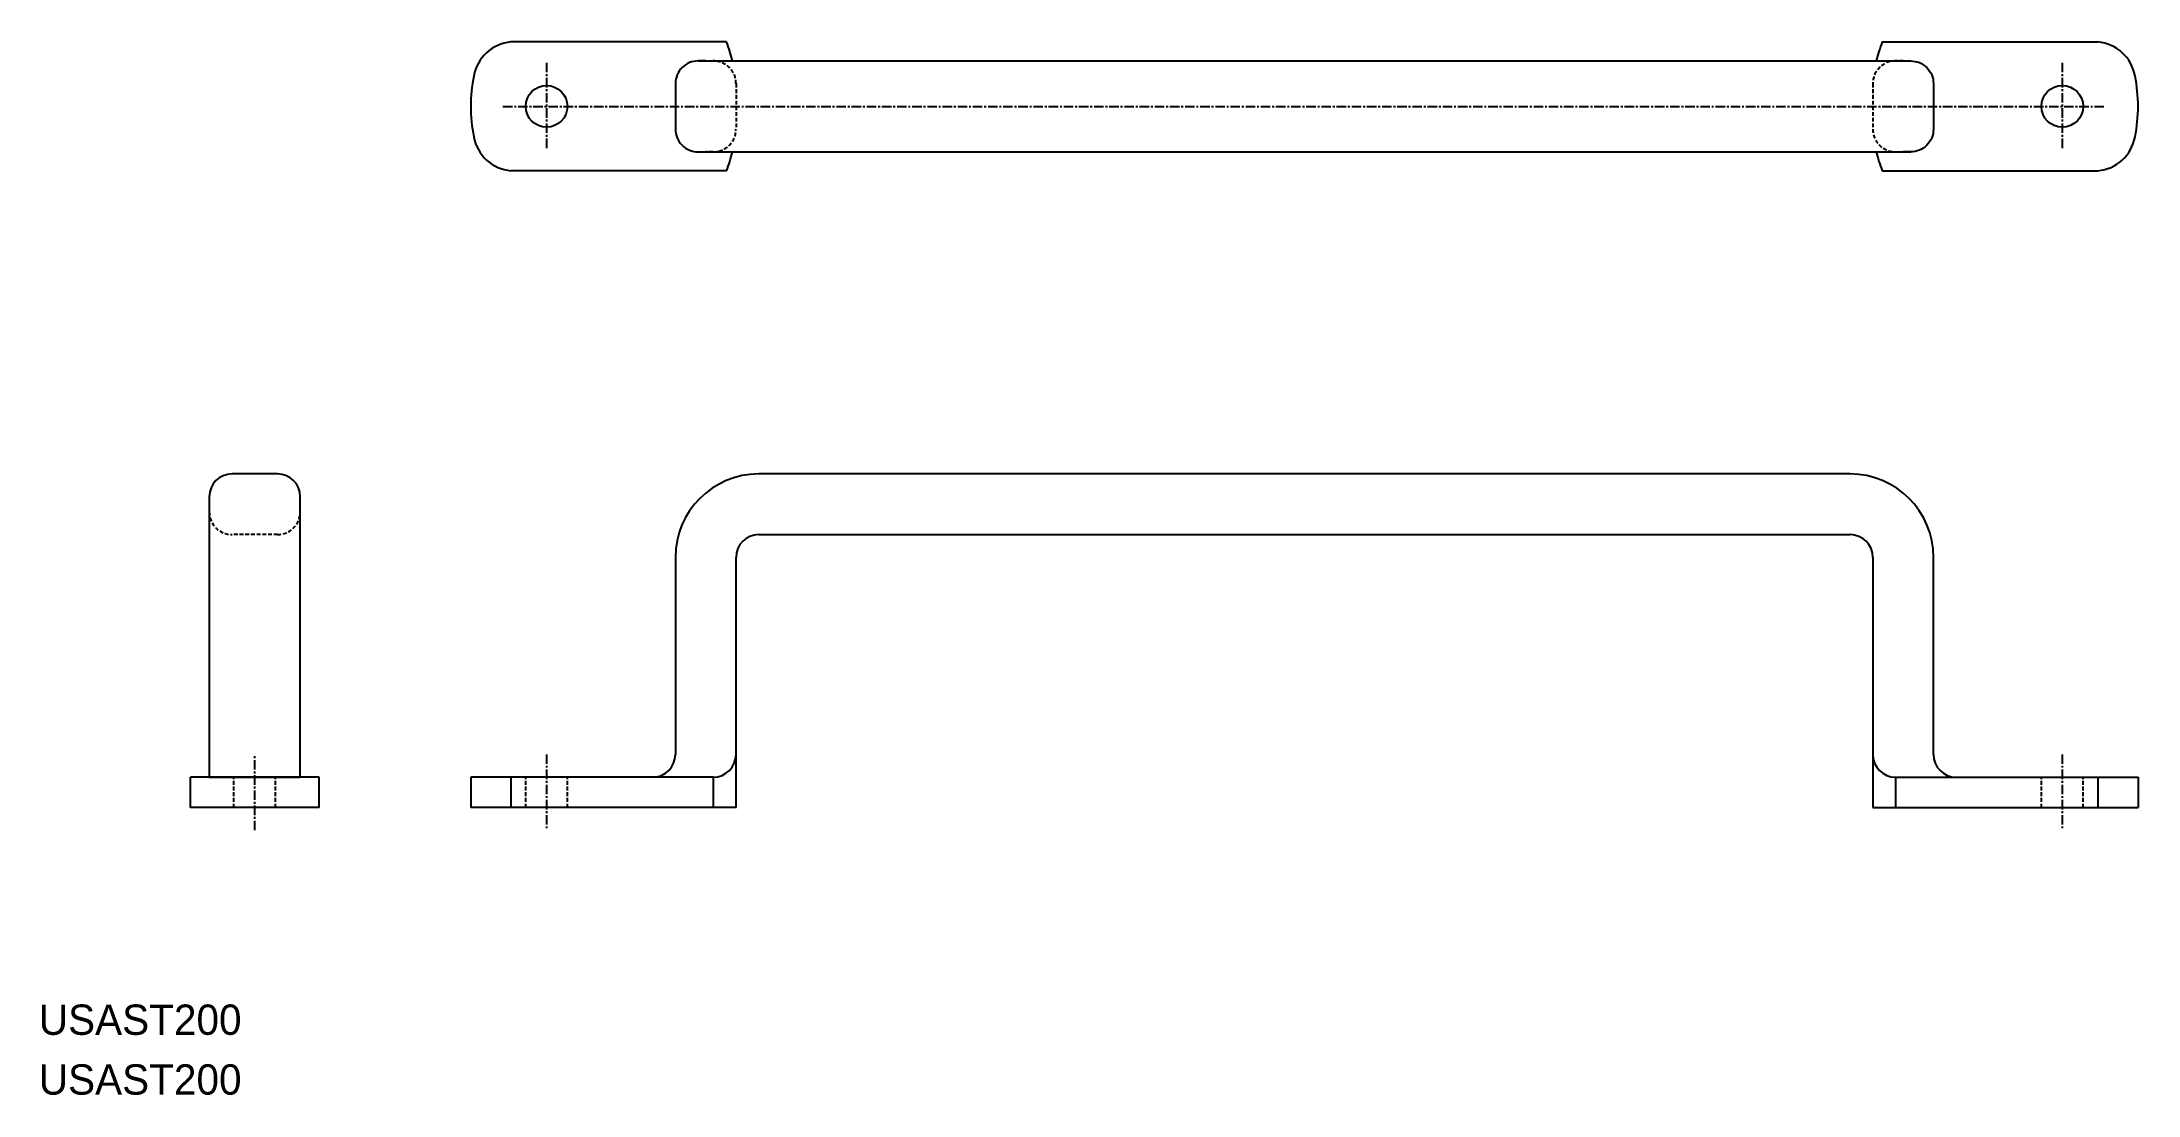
# Model space of a CAD drawing. Extents: x -9918 to -9641, y -760 to -621.
import ezdxf

# ---------------------------------------------------------------- set-up
doc = ezdxf.new("R2010")
doc.units = 0
doc.linetypes.add('CENTER', pattern=[2, 1.25, -0.25, 0.25, -0.25])
doc.linetypes.add('DASHED', pattern=[0.75, 0.5, -0.25])
doc.layers.get('0').update_dxf_attribs({"linetype": 'CONTINUOUS'})
doc.layers.add('CENTER', color=1, linetype='CENTER')

msp = doc.modelspace()

# ---------------------------------------------------------------- linework, layer by layer
at = {"color": 7, "linetype": 'CONTINUOUS'}
for p, q in [((-9827.42, -620.77), (-9855.88, -620.77)), ((-9674.94, -620.77), (-9646.48, -620.77)), ((-9831.18, -623.27), (-9671.18, -623.27)), ((-9831.18, -635.27), (-9671.18, -635.27)), ((-9827.42, -637.77), (-9855.88, -637.77)), ((-9674.94, -637.77), (-9646.48, -637.77)), ((-9886.68, -677.77), (-9892.68, -677.77)), ((-9679.18, -677.77), (-9823.18, -677.77)), ((-9895.68, -680.77), (-9895.68, -717.77)), ((-9883.68, -717.77), (-9883.68, -680.77)), ((-9823.18, -685.77), (-9679.18, -685.77)), ((-9834.18, -688.77), (-9834.18, -714.77)), ((-9826.18, -721.77), (-9826.18, -688.77)), ((-9676.18, -688.77), (-9676.18, -721.77)), ((-9668.18, -714.77), (-9668.18, -688.77)), ((-9881.18, -717.77), (-9898.18, -717.77)), ((-9898.18, -721.77), (-9898.18, -717.77)), ((-9895.68, -717.77), (-9883.68, -717.77)), ((-9881.18, -721.77), (-9881.18, -717.77)), ((-9829.18, -717.77), (-9861.18, -717.77)), ((-9861.18, -717.77), (-9861.18, -721.77)), ((-9855.88, -717.77), (-9855.88, -721.77)), ((-9829.18, -717.77), (-9829.18, -721.77)), ((-9673.18, -717.77), (-9673.18, -721.77)), ((-9673.18, -717.77), (-9641.18, -717.77)), ((-9646.48, -717.77), (-9646.48, -721.77)), ((-9641.18, -717.77), (-9641.18, -721.77)), ((-9881.18, -721.77), (-9898.18, -721.77)), ((-9826.18, -721.77), (-9861.18, -721.77)), ((-9676.18, -721.77), (-9641.18, -721.77))]:
    msp.add_line(p, q, dxfattribs=at)
at = {"color": 3, "linetype": 'DASHED'}
for p, q in [((-9886.68, -685.77), (-9892.68, -685.77)), ((-9892.43, -721.77), (-9892.43, -717.77)), ((-9886.93, -721.77), (-9886.93, -717.77)), ((-9853.93, -721.77), (-9853.93, -717.77)), ((-9848.43, -721.77), (-9848.43, -717.77)), ((-9653.93, -721.77), (-9653.93, -717.77)), ((-9648.43, -721.77), (-9648.43, -717.77))]:
    msp.add_line(p, q, dxfattribs=at)
at = {"color": 7, "linetype": 'CONTINUOUS'}
for points in [[(-9830.18, -623.27), (-9831.18, -623.27, 0.414214), (-9834.18, -626.27), (-9834.18, -632.27, 0.414214), (-9831.18, -635.27), (-9830.18, -635.27)], [(-9672.18, -623.27), (-9671.18, -623.27, -0.414214), (-9668.18, -626.27), (-9668.18, -632.27, -0.414214), (-9671.18, -635.27), (-9672.18, -635.27)]]:
    msp.add_lwpolyline(points, format="xyb", dxfattribs=at)
at = {"color": 3, "linetype": 'DASHED'}
for points in [[(-9830.18, -623.27), (-9829.18, -623.27, -0.414214), (-9826.18, -626.27), (-9826.18, -632.27, -0.414214), (-9829.18, -635.27), (-9830.18, -635.27)], [(-9672.18, -623.27), (-9673.18, -623.27, 0.414214), (-9676.18, -626.27), (-9676.18, -632.27, 0.414214), (-9673.18, -635.27), (-9672.18, -635.27)]]:
    msp.add_lwpolyline(points, format="xyb", dxfattribs=at)
at = {"color": 7, "linetype": 'CONTINUOUS'}
for centre in [(-9851.18, -629.27), (-9651.18, -629.27)]:
    msp.add_circle(centre, 2.75, dxfattribs=at)
for centre, radius, start, end in [((-9855.39, -626.22), 5.47, 95.1317, 170.0069), ((-9852.2, -630), 26.44, 14.7404, 20.4249), ((-9650.16, -630), 26.44, 159.5751, 165.2596), ((-9646.97, -626.22), 5.47, 9.9931, 84.8683), ((-9841.18, -629.27), 20, 168.463, 191.537), ((-9661.18, -629.27), 20, 348.463, 11.537), ((-9855.39, -632.32), 5.47, 189.9931, 264.8683), ((-9646.97, -632.32), 5.47, 275.1317, 350.0069), ((-9852.2, -628.54), 26.44, 339.5751, 345.2596), ((-9650.16, -628.54), 26.44, 194.7404, 200.4249), ((-9892.68, -680.77), 3, 90, 180), ((-9886.68, -680.77), 3, 0, 90), ((-9823.18, -688.77), 11, 90, 180), ((-9679.18, -688.77), 11, 0, 90), ((-9823.18, -688.77), 3, 90, 180), ((-9679.18, -688.77), 3, 0, 90), ((-9837.18, -714.77), 3, 270, 0), ((-9829.18, -714.77), 3, 270, 0), ((-9673.18, -714.77), 3, 180, 270), ((-9665.18, -714.77), 3, 180, 270)]:
    msp.add_arc(centre, radius, start, end, dxfattribs=at)
at = {"color": 3, "linetype": 'DASHED'}
for centre, start, end in [((-9892.68, -682.77), 180, 270), ((-9886.68, -682.77), 270, 0)]:
    msp.add_arc(centre, 3, start, end, dxfattribs=at)
at = {"layer": 'CENTER', "color": 1, "linetype": 'CENTER'}
for p, q in [((-9851.18, -623.52), (-9851.18, -635.02)), ((-9651.18, -623.52), (-9651.18, -635.02)), ((-9856.93, -629.27), (-9645.43, -629.27)), ((-9889.68, -724.77), (-9889.68, -714.77)), ((-9851.18, -714.77), (-9851.18, -724.77)), ((-9651.18, -714.77), (-9651.18, -724.77))]:
    msp.add_line(p, q, dxfattribs=at)

# ---------------------------------------------------------------- texts
for p in [(-9918.18, -751.77), (-9918.18, -759.66)]:
    msp.add_text('USAST200', height=4).set_placement(p)

doc.saveas('drawing.dxf')
